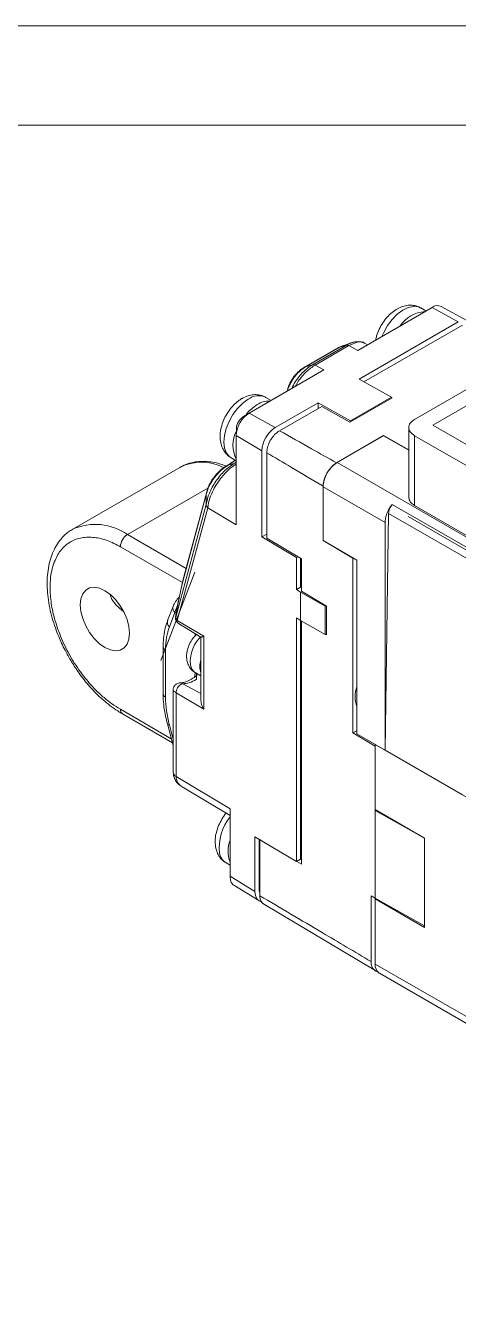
# Model space of a CAD drawing. Header units: inches. Extents: x 0.2 to 16.3, y 0.2 to 11.5.
# Drawn here: x 10.309 to 11.164, y 8.952 to 11.496 of the extents above; entities that cross this region are included whole.
import ezdxf

# ---------------------------------------------------------------- set-up
doc = ezdxf.new("R2010")
doc.units = ezdxf.units.IN
doc.header["$MEASUREMENT"] = 0
doc.linetypes.add('CENTERX2', pattern=[0.8, 0.5, -0.1, 0.1, -0.1])
doc.layers.add('CENTER_LINE', color=7, linetype='CENTERX2')

msp = doc.modelspace()

# ---------------------------------------------------------------- linework, layer by layer
at = {"color": 7, "linetype": 'Continuous', "lineweight": 18}
for p, q in [((16.3386, 11.4961), (0.1969, 11.4961)), ((16.1516, 11.2992), (0.3937, 11.2992)), ((11.1825, 10.9124), (11.1303, 10.9411)), ((11.1125, 10.9391), (10.9651, 10.854)), ((11.1001, 10.932), (11.0899, 10.9379)), ((11.164, 10.9104), (11.1125, 10.9391)), ((10.9677, 10.7971), (11.164, 10.9104)), ((10.9775, 10.7917), (11.1723, 10.9041)), ((11.0777, 10.7176), (11.3784, 10.8911)), ((10.9428, 10.8646), (10.8757, 10.8258)), ((10.9477, 10.8637), (10.8807, 10.825)), ((10.9428, 10.8646), (10.929, 10.8603)), ((10.9511, 10.8685), (10.9376, 10.864)), ((10.9477, 10.8637), (10.9651, 10.854)), ((10.9565, 10.8703), (10.9527, 10.869)), ((10.9845, 10.8653), (10.9796, 10.868)), ((11.1139, 10.7063), (11.3978, 10.8703)), ((10.9264, 10.8592), (10.8591, 10.8203)), ((10.929, 10.8603), (10.8619, 10.8216)), ((10.9341, 10.8628), (10.9261, 10.859)), ((10.898, 10.8153), (10.7506, 10.7302)), ((10.8619, 10.8216), (10.8757, 10.8258)), ((10.8807, 10.825), (10.898, 10.8153)), ((11.0318, 10.7615), (10.9677, 10.7971)), ((10.8267, 10.7773), (10.8254, 10.7734)), ((10.8263, 10.7739), (10.8268, 10.7755)), ((10.7939, 10.7552), (10.7836, 10.7611)), ((10.887, 10.7505), (10.8021, 10.7015)), ((10.8104, 10.6952), (10.894, 10.7434)), ((10.887, 10.7505), (10.951, 10.7149)), ((10.887, 10.7505), (10.887, 10.7394)), ((10.9496, 10.7121), (10.894, 10.7434)), ((11.0331, 10.7603), (10.9496, 10.7121)), ((10.951, 10.7149), (11.0318, 10.7615)), ((11.0318, 10.7615), (11.0318, 10.7595)), ((11.0318, 10.7611), (11.0331, 10.7603)), ((10.7506, 10.7302), (10.7394, 10.7236)), ((10.8021, 10.7015), (10.7506, 10.7302)), ((10.951, 10.7149), (10.951, 10.7129)), ((10.725, 10.6859), (10.7252, 10.6989)), ((10.725, 10.6859), (10.725, 10.5091)), ((10.7756, 10.6557), (10.725, 10.6859)), ((10.9232, 10.6317), (11.0164, 10.6856)), ((11.0164, 10.6854), (10.9246, 10.6324)), ((11.0164, 10.6856), (11.0662, 10.6576)), ((11.0164, 10.6854), (11.0164, 10.6856)), ((11.0662, 10.6567), (11.0164, 10.6854)), ((11.0662, 10.7016), (11.0662, 10.5633)), ((11.3644, 10.5199), (11.0777, 10.6854)), ((11.0777, 10.6854), (11.0777, 10.5472)), ((11.3951, 10.544), (11.1139, 10.7063)), ((10.7147, 10.6418), (10.725, 10.6359)), ((10.7756, 10.4852), (10.7756, 10.6557)), ((10.7853, 10.4827), (10.7853, 10.6516)), ((10.6131, 10.6227), (10.4015, 10.5006)), ((10.6141, 10.6233), (10.6131, 10.6227)), ((10.7218, 10.6313), (10.7088, 10.6273)), ((10.8966, 10.4781), (10.8966, 10.5857)), ((10.8967, 10.5842), (11.0192, 10.5135)), ((10.8967, 10.4781), (10.8967, 10.5842)), ((10.6657, 10.5693), (10.6215, 10.4045)), ((10.6664, 10.5742), (10.6222, 10.4092)), ((10.6652, 10.5493), (10.6657, 10.5693)), ((10.667, 10.5735), (10.6657, 10.5693)), ((10.6652, 10.5493), (10.6051, 10.3263)), ((10.6684, 10.543), (10.6082, 10.32)), ((10.725, 10.5091), (10.6684, 10.543)), ((11.3412, 10.3951), (11.0777, 10.5472)), ((11.0262, 10.5317), (11.0192, 10.0634)), ((11.0192, 10.0634), (11.0192, 10.5135)), ((11.3353, 10.3534), (11.0262, 10.5317)), ((10.7756, 10.4852), (10.7853, 10.4908)), ((10.844, 10.4443), (10.7756, 10.4852)), ((10.7853, 10.4827), (10.854, 10.4421)), ((10.8966, 10.4781), (10.8967, 10.4782)), ((10.9557, 10.4431), (10.8966, 10.4781)), ((10.8967, 10.4781), (10.9636, 10.4395)), ((10.8471, 10.4461), (10.844, 10.4443)), ((10.844, 10.381), (10.844, 10.4443)), ((10.8522, 10.3857), (10.8522, 10.4431)), ((10.854, 10.4421), (10.854, 10.3778)), ((10.9565, 10.4436), (10.9557, 10.4431)), ((10.9557, 10.0975), (10.9557, 10.4431)), ((10.9636, 10.4395), (10.9636, 10.0955)), ((10.8522, 10.3857), (10.844, 10.381)), ((10.844, 10.381), (10.8522, 10.3761)), ((10.854, 10.3847), (10.8522, 10.3857)), ((10.6109, 10.3579), (10.6048, 10.3268)), ((10.611, 10.3601), (10.6052, 10.3309)), ((10.6111, 10.3606), (10.611, 10.3601)), ((10.8522, 10.3202), (10.8522, 10.3761)), ((10.9009, 10.348), (10.8522, 10.3761)), ((10.854, 10.3778), (10.9035, 10.3485)), ((10.5999, 10.3478), (10.5891, 10.3198)), ((10.5927, 10.3077), (10.6035, 10.3357)), ((10.9009, 10.348), (10.9027, 10.349)), ((10.9009, 10.292), (10.9009, 10.348)), ((10.9035, 10.3485), (10.9035, 10.2913)), ((10.6048, 10.3268), (10.6048, 10.3275)), ((10.6082, 10.32), (10.6605, 10.2887)), ((10.6104, 10.3142), (10.6551, 10.2871)), ((10.8522, 10.3202), (10.844, 10.3251)), ((10.844, 9.8432), (10.844, 10.3251)), ((10.8522, 10.3202), (10.9009, 10.292)), ((10.8522, 9.848), (10.8522, 10.3202)), ((10.854, 10.3191), (10.854, 9.8378)), ((10.6434, 10.2941), (10.6434, 10.2895)), ((10.655, 10.2873), (10.655, 10.1615)), ((10.6605, 10.2887), (10.6605, 10.1444)), ((10.9009, 10.292), (10.9035, 10.2935)), ((10.9035, 10.2913), (10.9016, 10.2924)), ((10.5803, 10.268), (10.5803, 10.1749)), ((10.5849, 10.1684), (10.5849, 10.2616)), ((10.6426, 10.2081), (10.6434, 10.2151)), ((10.6434, 10.2175), (10.6434, 10.2151)), ((10.6434, 10.2151), (10.6437, 10.2171)), ((10.6439, 10.2168), (10.655, 10.2103)), ((10.6459, 10.2031), (10.6464, 10.2033)), ((10.6462, 10.2154), (10.6461, 10.2099)), ((10.6464, 10.2033), (10.6467, 10.2151)), ((10.6003, 10.1829), (10.6003, 10.0193)), ((10.6058, 10.1771), (10.6058, 10.0114)), ((10.6605, 10.1444), (10.6058, 10.1771)), ((10.9627, 10.1859), (10.9636, 10.1827)), ((10.4999, 10.1352), (10.5986, 10.0783)), ((10.5886, 10.1158), (10.5994, 10.0753)), ((10.9636, 10.102), (10.9557, 10.0975)), ((10.5994, 10.0753), (10.6003, 10.0733)), ((10.9997, 10.0714), (10.9557, 10.0975)), ((11.0192, 10.0634), (10.9636, 10.0955)), ((12.1606, 9.4044), (10.9997, 10.0746)), ((10.9998, 10.0746), (10.9997, 10.0746)), ((10.9997, 10.0746), (10.9997, 9.946)), ((10.9997, 9.9444), (10.9997, 10.0714)), ((11.0192, 10.0634), (11.1723, 9.975)), ((10.6058, 10.0114), (10.7127, 9.9475)), ((10.6161, 9.9923), (10.6179, 9.9912)), ((10.6178, 9.991), (10.7127, 9.9343)), ((10.7127, 9.9475), (10.7127, 9.8142)), ((11.0972, 9.8897), (10.9997, 9.946)), ((11.0011, 9.9452), (10.9997, 9.9444)), ((10.9997, 9.7708), (10.9997, 9.9444)), ((11.097, 9.8897), (10.9997, 9.9444)), ((10.7619, 9.8923), (10.844, 9.8432)), ((10.7619, 9.7837), (10.7619, 9.8923)), ((10.7701, 9.7883), (10.7701, 9.8874)), ((10.7715, 9.8866), (10.772, 9.8863)), ((10.7715, 9.8866), (10.7715, 9.7757)), ((10.7715, 9.8866), (10.7715, 9.8866)), ((11.0971, 9.8898), (11.097, 9.8897)), ((11.097, 9.8897), (11.097, 9.7161)), ((11.0972, 9.7129), (11.0972, 9.8897)), ((10.844, 9.8432), (10.8522, 9.848)), ((10.854, 9.8469), (10.8522, 9.848)), ((10.705, 9.8405), (10.7127, 9.836)), ((10.8444, 9.8435), (10.854, 9.8378)), ((10.7127, 9.8142), (10.7619, 9.7837)), ((10.7204, 9.7964), (10.7697, 9.7659)), ((10.9915, 9.7757), (10.9997, 9.7708)), ((10.9915, 9.6455), (10.9915, 9.7757)), ((10.9997, 9.7708), (11.097, 9.7161)), ((10.9997, 9.7708), (10.9997, 9.7692)), ((11.0012, 9.77), (10.9997, 9.7692)), ((10.7772, 9.7605), (11.0007, 9.6269)), ((11.0972, 9.7129), (10.9997, 9.7692)), ((10.9997, 9.7692), (10.9997, 9.6406)), ((11.0972, 9.7162), (11.097, 9.7161)), ((10.9997, 9.6406), (12.1606, 8.9704)), ((11.0079, 9.6226), (12.1695, 8.952))]:
    msp.add_line(p, q, dxfattribs=at)
at = {"color": 8, "linetype": 'Continuous', "lineweight": 18}
for p, q in [((10.929, 10.8603), (10.9342, 10.8626)), ((10.8597, 10.8201), (10.8619, 10.8216)), ((10.7088, 10.6273), (10.7233, 10.6368)), ((10.7088, 10.6273), (10.7059, 10.6254)), ((10.725, 10.6335), (10.7218, 10.6313)), ((10.9246, 10.6324), (11.3397, 10.3928)), ((10.5098, 10.4898), (10.6686, 10.5816)), ((11.3356, 10.3749), (11.0333, 10.5495)), ((10.5098, 10.4898), (10.6259, 10.4228)), ((10.4959, 10.4657), (10.6187, 10.3948)), ((10.6035, 10.3357), (10.6059, 10.3343)), ((10.655, 10.1754), (10.6195, 10.1949)), ((10.5965, 10.0862), (10.4959, 10.1443)), ((10.6003, 10.0849), (10.5927, 10.1134)), ((10.7715, 9.7875), (10.7701, 9.7883))]:
    msp.add_line(p, q, dxfattribs=at)
at = {"color": 8, "linetype": 'Continuous', "lineweight": 18, "flags": 128}
for points in [[(11.0899, 10.9379), (11.0847, 10.9401), (11.0753, 10.9411), (11.0649, 10.9389), (11.0541, 10.9337), (11.0432, 10.9257), (11.0331, 10.9153), (11.024, 10.9031), (11.0165, 10.8896), (11.0131, 10.8818)], [(10.7484, 10.7573), (10.7376, 10.7494), (10.7274, 10.7392), (10.7182, 10.727), (10.7106, 10.7136), (10.705, 10.6996), (10.7015, 10.6856), (10.7005, 10.6725), (10.7019, 10.6608), (10.7056, 10.6511), (10.7116, 10.644), (10.7147, 10.6418)], [(10.6215, 10.4045), (10.6218, 10.4073), (10.6222, 10.4092)], [(10.611, 10.3601), (10.6109, 10.3596), (10.6109, 10.3579)], [(10.6355, 10.2531), (10.6337, 10.2418), (10.6344, 10.2317), (10.6373, 10.2235), (10.6424, 10.2177), (10.6439, 10.2168)], [(10.5927, 10.1134), (10.5908, 10.1139), (10.5895, 10.1145), (10.5887, 10.1154), (10.5886, 10.1157)], [(10.6003, 10.0741), (10.5995, 10.075), (10.5994, 10.0753)]]:
    msp.add_lwpolyline(points, dxfattribs=at)
at = {"color": 7, "linetype": 'Continuous', "lineweight": 18, "flags": 128}
msp.add_lwpolyline([(10.514, 10.2946), (10.5127, 10.2827), (10.5091, 10.2729), (10.5033, 10.2656), (10.4956, 10.2612), (10.4864, 10.2598), (10.4761, 10.2616), (10.4652, 10.2664), (10.4544, 10.2741), (10.4441, 10.2842), (10.4349, 10.2962), (10.4271, 10.3096), (10.4213, 10.3236), (10.4177, 10.3376), (10.4165, 10.3508), (10.4177, 10.3626), (10.4213, 10.3724), (10.4271, 10.3797), (10.4349, 10.3842), (10.4441, 10.3856), (10.4544, 10.3838), (10.4652, 10.3789), (10.4761, 10.3713), (10.4864, 10.3612), (10.4956, 10.3491), (10.5033, 10.3358), (10.5091, 10.3217), (10.5127, 10.3078), (10.514, 10.2946)], dxfattribs=at)
at = {"color": 7, "linetype": 'Continuous', "lineweight": 18}
for centre, radius, start, end in [((11.1231, 10.9243), 0.0183, 66.728, 125.5268), ((11.1021, 10.8671), 0.0637, 93.9771, 146.0175), ((10.8152, 10.6689), 0.0919, 121.9731, 140.3197), ((10.7896, 10.7125), 0.0414, 87.3934, 123.863), ((10.7805, 10.6834), 0.0556, 122.6055, 177.3945), ((10.7561, 10.6975), 0.031, 122.6055, 177.3945), ((10.7811, 10.6667), 0.0627, 153.1978, 206.5249), ((10.8331, 10.653), 0.0575, 122.6055, 177.3945), ((10.5261, 10.4644), 0.0303, 122.6055, 177.3945), ((10.6137, 10.3266), 0.00862, 181.664, 230.3258), ((10.6973, 10.2291), 0.0443, 163.2288, 196.8071), ((11.0192, 10.1695), 0.0591, 160.5443, 199.4557), ((10.7727, 9.8638), 0.0639, 159.8887, 200.1113), ((11.019, 9.6384), 0.0194, 173.7012, 234.9867)]:
    msp.add_arc(centre, radius, start, end, dxfattribs=at)
at = {"color": 8, "linetype": 'Continuous', "lineweight": 18}
for centre, radius, start, end in [((10.7692, 10.7299), 0.0344, 65.2517, 127.2288), ((10.6563, 10.5361), 0.0968, 63.5411, 115.8667), ((10.4463, 10.4001), 0.1099, 54.7162, 114.2286), ((10.6107, 10.3444), 0.0113, 161.5178, 230.0807), ((10.6, 10.3164), 0.0114, 162.8112, 229.9982), ((10.715, 10.2325), 0.0822, 137.8755, 165.5142), ((10.5882, 10.2688), 0.00797, 186.8444, 245.5244), ((10.5882, 10.1757), 0.00792, 185.6948, 245.6253), ((10.5058, 10.1433), 0.00994, 174.4465, 233.5385), ((10.61, 10.0202), 0.00975, 185.362, 244.6121), ((10.7871, 9.8713), 0.0958, 140.9313, 186.4994), ((10.7202, 9.8647), 0.0287, 188.558, 237.8961)]:
    msp.add_arc(centre, radius, start, end, dxfattribs=at)
at = {"color": 7, "linetype": 'Continuous', "lineweight": 18}
msp.add_ellipse((10.7898, 9.7998), major_axis=(0.0197, 0.0341), ratio=0.577206, start_param=2.356266, end_param=3.411474, dxfattribs=at)
for points, knots in [([(11.0895, 10.9377), (11.0882, 10.9385), (11.084, 10.9413), (11.0754, 10.9433), (11.0648, 10.9436), (11.054, 10.9413), (11.0434, 10.9366), (11.0329, 10.9295), (11.0231, 10.92), (11.0143, 10.9087), (11.0074, 10.896), (11.0027, 10.8845), (11.0014, 10.8774), (11.0009, 10.8747)], [0, 0, 0, 0, 0.037535, 0.128217, 0.21691, 0.307626, 0.403641, 0.506202, 0.613178, 0.720725, 0.828351, 0.937059, 1, 1, 1, 1]), ([(10.9342, 10.8626), (10.9351, 10.8631), (10.9364, 10.8638), (10.9374, 10.8639), (10.9377, 10.8639)], [0, 0, 0, 0, 0.763439, 1, 1, 1, 1]), ([(10.9757, 10.8689), (10.9738, 10.8698), (10.9681, 10.8725), (10.9607, 10.871), (10.9556, 10.87)], [0, 0, 0, 0, 0.3218825, 1, 1, 1, 1]), ([(10.8598, 10.8207), (10.8564, 10.8185), (10.8491, 10.8138), (10.8388, 10.8027), (10.8315, 10.791), (10.8272, 10.7806), (10.8263, 10.7753), (10.8258, 10.7726)], [0, 0, 0, 0, 0.20444, 0.43169, 0.692093, 0.838771, 1, 1, 1, 1]), ([(10.7834, 10.7609), (10.7823, 10.7616), (10.7782, 10.7644), (10.7698, 10.7664), (10.7591, 10.7669), (10.7481, 10.7647), (10.7404, 10.7613), (10.7362, 10.7589), (10.7356, 10.7586)], [0, 0, 0, 0, 0.079443, 0.294604, 0.504619, 0.718928, 0.961855, 1, 1, 1, 1]), ([(10.7356, 10.7586), (10.7335, 10.7572), (10.7275, 10.7534), (10.7187, 10.7453), (10.7097, 10.7343), (10.7023, 10.7218), (10.6968, 10.7085), (10.6934, 10.6946), (10.6926, 10.6812), (10.6944, 10.669), (10.6984, 10.6584), (10.7046, 10.6497), (10.7104, 10.644), (10.7144, 10.6423), (10.7152, 10.6419)], [0, 0, 0, 0, 0.056892, 0.153605, 0.250342, 0.347086, 0.444603, 0.543877, 0.646315, 0.736183, 0.820471, 0.900899, 0.979607, 1, 1, 1, 1]), ([(10.7853, 10.6516), (10.7855, 10.655), (10.7861, 10.6619), (10.7904, 10.6731), (10.7968, 10.6834), (10.8039, 10.6909), (10.8086, 10.694), (10.8104, 10.6952)], [0, 0, 0, 0, 0.214702, 0.429404, 0.644089, 0.858766, 1, 1, 1, 1]), ([(10.8104, 10.6952), (10.8315, 10.6834), (10.8691, 10.6622), (10.9067, 10.641), (10.9232, 10.6317)], [0, 0, 0, 0, 0.560004, 1, 1, 1, 1]), ([(10.7051, 10.6253), (10.7014, 10.6267), (10.6924, 10.6301), (10.6782, 10.6332), (10.6626, 10.6349), (10.6472, 10.6343), (10.6323, 10.6312), (10.6212, 10.6274), (10.6157, 10.6239), (10.6144, 10.6231)], [0, 0, 0, 0, 0.115068, 0.279049, 0.44403, 0.610131, 0.777996, 0.949118, 1, 1, 1, 1]), ([(10.7228, 10.6372), (10.7212, 10.636), (10.715, 10.6313), (10.7091, 10.6279), (10.7047, 10.6253)], [0, 0, 0, 0, 0.254513, 1, 1, 1, 1]), ([(10.8966, 10.5857), (10.8758, 10.598), (10.8387, 10.62), (10.8016, 10.642), (10.7853, 10.6516)], [0, 0, 0, 0, 0.560005, 1, 1, 1, 1]), ([(10.7218, 10.6313), (10.7152, 10.6267), (10.702, 10.6176), (10.684, 10.5957), (10.6703, 10.5716), (10.6669, 10.5567), (10.6652, 10.5493)], [0, 0, 0, 0, 0.250224, 0.500004, 0.749764, 1, 1, 1, 1]), ([(10.6657, 10.5693), (10.6672, 10.5746), (10.6702, 10.585), (10.6794, 10.5996), (10.688, 10.6101), (10.6972, 10.6195), (10.7043, 10.6242), (10.7088, 10.6273)], [0, 0, 0, 0, 0.256012, 0.50256, 0.638236, 0.766006, 1, 1, 1, 1]), ([(10.7067, 10.6264), (10.7028, 10.6239), (10.6944, 10.6185), (10.6823, 10.6059), (10.6735, 10.5928), (10.6681, 10.5811), (10.6667, 10.5752), (10.666, 10.5722)], [0, 0, 0, 0, 0.206748, 0.436121, 0.696813, 0.842091, 1, 1, 1, 1]), ([(10.9232, 10.6317), (10.9202, 10.6296), (10.9142, 10.6255), (10.9063, 10.6156), (10.9003, 10.6044), (10.8971, 10.5939), (10.8968, 10.588), (10.8966, 10.5857)], [0, 0, 0, 0, 0.214702, 0.429406, 0.644091, 0.858768, 1, 1, 1, 1]), ([(10.6652, 10.5493), (10.6653, 10.5488), (10.6653, 10.5477), (10.666, 10.5463), (10.6669, 10.5448), (10.6677, 10.5436), (10.6682, 10.5431), (10.6684, 10.543)], [0, 0, 0, 0, 0.249886, 0.499926, 0.747959, 0.907794, 1, 1, 1, 1]), ([(10.4013, 10.5), (10.3985, 10.4985), (10.391, 10.4942), (10.3809, 10.4846), (10.3709, 10.4718), (10.363, 10.4574), (10.357, 10.4413), (10.353, 10.4238), (10.3509, 10.4051), (10.3507, 10.3855), (10.3524, 10.3654), (10.3558, 10.3451), (10.3607, 10.325), (10.3667, 10.306), (10.373, 10.2895), (10.3795, 10.2747), (10.3863, 10.2607), (10.3916, 10.2512), (10.3943, 10.2464)], [0, 0, 0, 0, 0.041755, 0.115248, 0.183621, 0.253019, 0.323213, 0.393765, 0.464254, 0.534345, 0.603756, 0.672193, 0.738981, 0.802264, 0.859356, 0.901825, 0.949636, 1, 1, 1, 1]), ([(10.4959, 10.1443), (10.49, 10.1479), (10.4784, 10.1551), (10.4611, 10.1689), (10.4411, 10.188), (10.419, 10.214), (10.3967, 10.2477), (10.3816, 10.278), (10.3721, 10.3024), (10.3645, 10.3258), (10.3583, 10.3541), (10.3561, 10.3823), (10.3574, 10.4051), (10.3607, 10.4231), (10.3672, 10.4425), (10.3786, 10.4614), (10.3967, 10.4767), (10.4153, 10.4834), (10.4317, 10.485), (10.4482, 10.4841), (10.4696, 10.4793), (10.4871, 10.4703), (10.4959, 10.4657)], [0, 0, 0, 0, 0.040136, 0.079945, 0.120066, 0.184354, 0.250008, 0.315661, 0.34783, 0.380032, 0.439999, 0.5, 0.540114, 0.579922, 0.620066, 0.684355, 0.750008, 0.815661, 0.84783, 0.880033, 0.939991, 1, 1, 1, 1]), ([(10.6223, 10.4096), (10.6204, 10.4022), (10.6166, 10.3874), (10.613, 10.3695), (10.6111, 10.3606)], [0, 0, 0, 0, 0.5006412, 1, 1, 1, 1]), ([(10.6109, 10.3579), (10.6127, 10.3665), (10.6162, 10.3836), (10.6198, 10.3976), (10.6215, 10.4045)], [0, 0, 0, 0, 0.504153, 1, 1, 1, 1]), ([(10.4758, 10.3705), (10.4762, 10.3688), (10.4778, 10.3619), (10.4868, 10.3502), (10.4969, 10.3419), (10.5022, 10.3375)], [0, 0, 0, 0, 0.135206, 0.543251, 1, 1, 1, 1]), ([(10.6121, 10.3667), (10.6108, 10.3651), (10.6082, 10.3621), (10.6048, 10.3572), (10.6019, 10.3524), (10.6006, 10.3495), (10.6, 10.3479)], [0, 0, 0, 0, 0.244288, 0.492398, 0.744267, 1, 1, 1, 1]), ([(10.5893, 10.3196), (10.5885, 10.3176), (10.5856, 10.3107), (10.5827, 10.2974), (10.5805, 10.2821), (10.5805, 10.2719), (10.5805, 10.2679)], [0, 0, 0, 0, 0.130785, 0.46034, 0.789264, 1, 1, 1, 1]), ([(10.6047, 10.3243), (10.6046, 10.3246), (10.6044, 10.3254), (10.6046, 10.3262), (10.6048, 10.3268)], [0, 0, 0, 0, 0.312054, 1, 1, 1, 1]), ([(10.6046, 10.3243), (10.6047, 10.3236), (10.605, 10.3221), (10.606, 10.3198), (10.6074, 10.3175), (10.6092, 10.3156), (10.6108, 10.3143), (10.6118, 10.3138), (10.612, 10.3138)], [0, 0, 0, 0, 0.1727187, 0.3567827, 0.5492041, 0.7463777, 0.944678, 1, 1, 1, 1]), ([(10.6051, 10.3263), (10.6051, 10.3263), (10.605, 10.3261), (10.6049, 10.3259), (10.6048, 10.3259), (10.6048, 10.3262), (10.6048, 10.3266), (10.6048, 10.3268)], [0, 0, 0, 0, 0.107272, 0.216266, 0.463262, 0.73307, 1, 1, 1, 1]), ([(10.6082, 10.32), (10.6083, 10.3187), (10.6084, 10.3168), (10.6093, 10.315), (10.61, 10.3145), (10.6104, 10.3142)], [0, 0, 0, 0, 0.474028, 0.741263, 1, 1, 1, 1]), ([(10.6461, 10.2925), (10.6436, 10.2898), (10.6383, 10.2842), (10.6321, 10.2737), (10.6296, 10.2658), (10.6284, 10.2618)], [0, 0, 0, 0, 0.309953, 0.645057, 1, 1, 1, 1]), ([(10.6605, 10.2887), (10.6605, 10.2887), (10.6599, 10.2885), (10.6588, 10.288), (10.6573, 10.2874), (10.656, 10.287), (10.6552, 10.2869), (10.6551, 10.2871), (10.6551, 10.2871)], [0, 0, 0, 0, 0.010627, 0.202518, 0.396115, 0.673033, 0.957012, 1, 1, 1, 1]), ([(10.6284, 10.2618), (10.6279, 10.2595), (10.6266, 10.2535), (10.6266, 10.2442), (10.6288, 10.2343), (10.6334, 10.2258), (10.6386, 10.2198), (10.6428, 10.2177), (10.6441, 10.217)], [0, 0, 0, 0, 0.133766, 0.345656, 0.542292, 0.72876, 0.911223, 1, 1, 1, 1]), ([(10.3943, 10.2464), (10.3987, 10.239), (10.405, 10.2286), (10.4152, 10.2141), (10.4243, 10.2021), (10.4357, 10.1886), (10.4481, 10.1754), (10.4615, 10.1628), (10.4758, 10.1512), (10.4887, 10.1419), (10.4968, 10.1372), (10.5, 10.1354)], [0, 0, 0, 0, 0.157173, 0.221011, 0.326564, 0.435508, 0.551712, 0.672212, 0.795871, 0.921823, 1, 1, 1, 1]), ([(10.6437, 10.2088), (10.6408, 10.2068), (10.6344, 10.2025), (10.6253, 10.1985), (10.6181, 10.1967), (10.6145, 10.1965), (10.6132, 10.1965)], [0, 0, 0, 0, 0.249322, 0.541366, 0.831709, 1, 1, 1, 1]), ([(10.6195, 10.1949), (10.6237, 10.1953), (10.6322, 10.1961), (10.6414, 10.2008), (10.6459, 10.2031)], [0, 0, 0, 0, 0.5, 1, 1, 1, 1]), ([(10.647, 10.2113), (10.6464, 10.2108), (10.6453, 10.2098), (10.6442, 10.2091), (10.6437, 10.2088)], [0, 0, 0, 0, 0.510086, 1, 1, 1, 1]), ([(10.6464, 10.2033), (10.6464, 10.2056), (10.6464, 10.2084), (10.6462, 10.2096), (10.6461, 10.2099)], [0, 0, 0, 0, 0.804617, 1, 1, 1, 1]), ([(10.614, 10.1965), (10.6128, 10.1964), (10.6104, 10.1962), (10.6072, 10.1949), (10.6047, 10.1931), (10.6024, 10.1905), (10.6009, 10.1874), (10.6002, 10.1846), (10.6003, 10.1833), (10.6003, 10.1831)], [0, 0, 0, 0, 0.166794, 0.328217, 0.477563, 0.609662, 0.80982, 0.965463, 1, 1, 1, 1]), ([(10.6153, 10.1936), (10.6141, 10.1927), (10.6116, 10.191), (10.6084, 10.1866), (10.6062, 10.1817), (10.6059, 10.1786), (10.6058, 10.1771)], [0, 0, 0, 0, 0.25, 0.5, 0.75, 1, 1, 1, 1]), ([(10.6153, 10.1936), (10.6161, 10.194), (10.6175, 10.1947), (10.6189, 10.1949), (10.6195, 10.1949)], [0, 0, 0, 0, 0.5237, 1, 1, 1, 1]), ([(10.5805, 10.1748), (10.5805, 10.1726), (10.5803, 10.1644), (10.5818, 10.1494), (10.5845, 10.1318), (10.5875, 10.1205), (10.5887, 10.1158)], [0, 0, 0, 0, 0.117411, 0.444465, 0.766395, 1, 1, 1, 1]), ([(10.6551, 10.1615), (10.6552, 10.1598), (10.6554, 10.1549), (10.6578, 10.1491), (10.6599, 10.1453), (10.6605, 10.1444), (10.6605, 10.1444)], [0, 0, 0, 0, 0.304306, 0.842727, 0.990669, 1, 1, 1, 1]), ([(10.6004, 10.0189), (10.6006, 10.0164), (10.601, 10.0108), (10.6046, 10.0031), (10.6103, 9.9961), (10.6153, 9.9927), (10.6178, 9.9911)], [0, 0, 0, 0, 0.221266, 0.479283, 0.739689, 1, 1, 1, 1]), ([(10.7052, 9.9388), (10.7043, 9.9379), (10.7003, 9.9335), (10.6946, 9.924), (10.6883, 9.911), (10.6844, 9.8972), (10.6826, 9.8832), (10.6839, 9.8743), (10.6845, 9.8698)], [0, 0, 0, 0, 0.050631, 0.236099, 0.422466, 0.611635, 0.806152, 1, 1, 1, 1]), ([(10.6845, 9.8698), (10.6852, 9.8671), (10.6869, 9.8609), (10.6917, 9.8523), (10.6978, 9.845), (10.7029, 9.8421), (10.705, 9.8409)], [0, 0, 0, 0, 0.226711, 0.522877, 0.808984, 1, 1, 1, 1]), ([(10.7127, 9.8142), (10.713, 9.8107), (10.7137, 9.8039), (10.717, 9.7981), (10.72, 9.797), (10.7206, 9.7968)], [0, 0, 0, 0, 0.450115, 0.889419, 1, 1, 1, 1]), ([(10.7715, 9.7817), (10.7712, 9.7823), (10.7702, 9.7841), (10.7702, 9.7866), (10.7701, 9.7883)], [0, 0, 0, 0, 0.3515621, 1, 1, 1, 1]), ([(10.7715, 9.7757), (10.8126, 9.7514), (10.8859, 9.7081), (10.9592, 9.6647), (10.9915, 9.6455)], [0, 0, 0, 0, 0.560004, 1, 1, 1, 1]), ([(10.7789, 9.76), (10.7776, 9.7607), (10.7744, 9.7626), (10.772, 9.7685), (10.7716, 9.7736), (10.7715, 9.7757)], [0, 0, 0, 0, 0.277214, 0.713182, 1, 1, 1, 1]), ([(10.9915, 9.6455), (10.9918, 9.6421), (10.9924, 9.6352), (10.9973, 9.6287), (11.0018, 9.6256), (11.0048, 9.6259), (11.005, 9.6259)], [0, 0, 0, 0, 0.32763, 0.65526, 0.982862, 1, 1, 1, 1])]:
    msp.add_open_spline(points, degree=3, knots=knots, dxfattribs=at)
at = {"color": 8, "linetype": 'Continuous', "lineweight": 18}
for points, knots in [([(10.9556, 10.8697), (10.9543, 10.8695), (10.9503, 10.8686), (10.9458, 10.8662), (10.9428, 10.8646)], [0, 0, 0, 0, 0.317534, 1, 1, 1, 1]), ([(10.9477, 10.8637), (10.9533, 10.8662), (10.9646, 10.8713), (10.9757, 10.8714), (10.9791, 10.868), (10.9794, 10.8676)], [0, 0, 0, 0, 0.466349, 0.949327, 1, 1, 1, 1]), ([(10.8264, 10.774), (10.8268, 10.7757), (10.8277, 10.78), (10.831, 10.7873), (10.8355, 10.7953), (10.8422, 10.8047), (10.8513, 10.8145), (10.8586, 10.8193), (10.8619, 10.8216)], [0, 0, 0, 0, 0.104163, 0.258144, 0.403502, 0.540616, 0.78707, 1, 1, 1, 1]), ([(10.8757, 10.8258), (10.8727, 10.8239), (10.8666, 10.82), (10.8575, 10.8119), (10.8491, 10.8026), (10.8407, 10.7915), (10.8369, 10.7833), (10.8348, 10.7788)], [0, 0, 0, 0, 0.1929603, 0.3851535, 0.5772776, 0.7696511, 1, 1, 1, 1]), ([(10.842, 10.783), (10.8438, 10.7863), (10.8493, 10.797), (10.8632, 10.8128), (10.8749, 10.821), (10.8807, 10.825)], [0, 0, 0, 0, 0.188477, 0.600222, 1, 1, 1, 1]), ([(10.725, 10.6292), (10.7206, 10.6262), (10.7106, 10.6196), (10.6978, 10.6059), (10.6871, 10.5915), (10.6789, 10.5773), (10.6715, 10.5604), (10.6695, 10.5492), (10.6684, 10.543)], [0, 0, 0, 0, 0.162494, 0.365047, 0.49515, 0.632196, 0.796947, 1, 1, 1, 1]), ([(10.7218, 10.6313), (10.7226, 10.6314), (10.7235, 10.6317), (10.7247, 10.6312), (10.725, 10.6311)], [0, 0, 0, 0, 0.754238, 1, 1, 1, 1]), ([(10.609, 10.3499), (10.6089, 10.3498), (10.6075, 10.3477), (10.6055, 10.3427), (10.6042, 10.3383), (10.6035, 10.3357)], [0, 0, 0, 0, 0.018663, 0.426483, 1, 1, 1, 1]), ([(10.6058, 10.1771), (10.6049, 10.1776), (10.6033, 10.1787), (10.6015, 10.1803), (10.6005, 10.1818), (10.6, 10.1828), (10.6003, 10.1831), (10.6003, 10.1831)], [0, 0, 0, 0, 0.244206, 0.489933, 0.738834, 0.992499, 1, 1, 1, 1]), ([(10.6195, 10.1949), (10.6186, 10.1954), (10.6167, 10.1963), (10.6148, 10.1964), (10.6139, 10.1965)], [0, 0, 0, 0, 0.4952513, 1, 1, 1, 1]), ([(10.6058, 10.0114), (10.6062, 10.0081), (10.6071, 10.0013), (10.6117, 9.9951), (10.6155, 9.9928), (10.6161, 9.9923)], [0, 0, 0, 0, 0.434553, 0.894752, 1, 1, 1, 1])]:
    msp.add_open_spline(points, degree=3, knots=knots, dxfattribs=at)
at = {"color": 7, "linetype": 'Continuous', "lineweight": 18}
for points in [[(10.9428, 10.8646), (10.9436, 10.8647), (10.9451, 10.8649), (10.9468, 10.8641), (10.9477, 10.8637)], [(10.8757, 10.8258), (10.8765, 10.826), (10.878, 10.8262), (10.8798, 10.8254), (10.8807, 10.825)], [(11.0777, 10.7176), (11.0745, 10.7152), (11.068, 10.7105), (11.0652, 10.7015), (11.068, 10.6925), (11.0745, 10.6878), (11.0777, 10.6854)], [(10.9246, 10.6324), (10.9209, 10.6298), (10.9136, 10.6246), (10.9044, 10.6119), (10.898, 10.5975), (10.8972, 10.5886), (10.8967, 10.5842)], [(11.0662, 10.5633), (11.0667, 10.5603), (11.0678, 10.5542), (11.0744, 10.5496), (11.0777, 10.5472)], [(11.0192, 10.5135), (11.0194, 10.5164), (11.0198, 10.5222), (11.0227, 10.5318), (11.0272, 10.5412), (11.0312, 10.5467), (11.0333, 10.5495)], [(11.0333, 10.5495), (11.0323, 10.5481), (11.0303, 10.5454), (11.0281, 10.5408), (11.0266, 10.5361), (11.0264, 10.5332), (11.0262, 10.5317)], [(10.5849, 10.2616), (10.5853, 10.27), (10.5859, 10.2869), (10.5904, 10.3007), (10.5927, 10.3077)], [(10.5927, 10.1134), (10.5904, 10.1229), (10.5859, 10.142), (10.5853, 10.1596), (10.5849, 10.1684)]]:
    msp.add_open_spline(points, degree=3, dxfattribs=at)
at = {"layer": 'CENTER_LINE', "linetype": 'CENTERX2', "lineweight": 18}
for p, q in [((11.0646, 10.5254), (11.3866, 10.3395)), ((10.6429, 10.4156), (10.5755, 10.2406))]:
    msp.add_line(p, q, dxfattribs=at)

doc.saveas('drawing.dxf')
